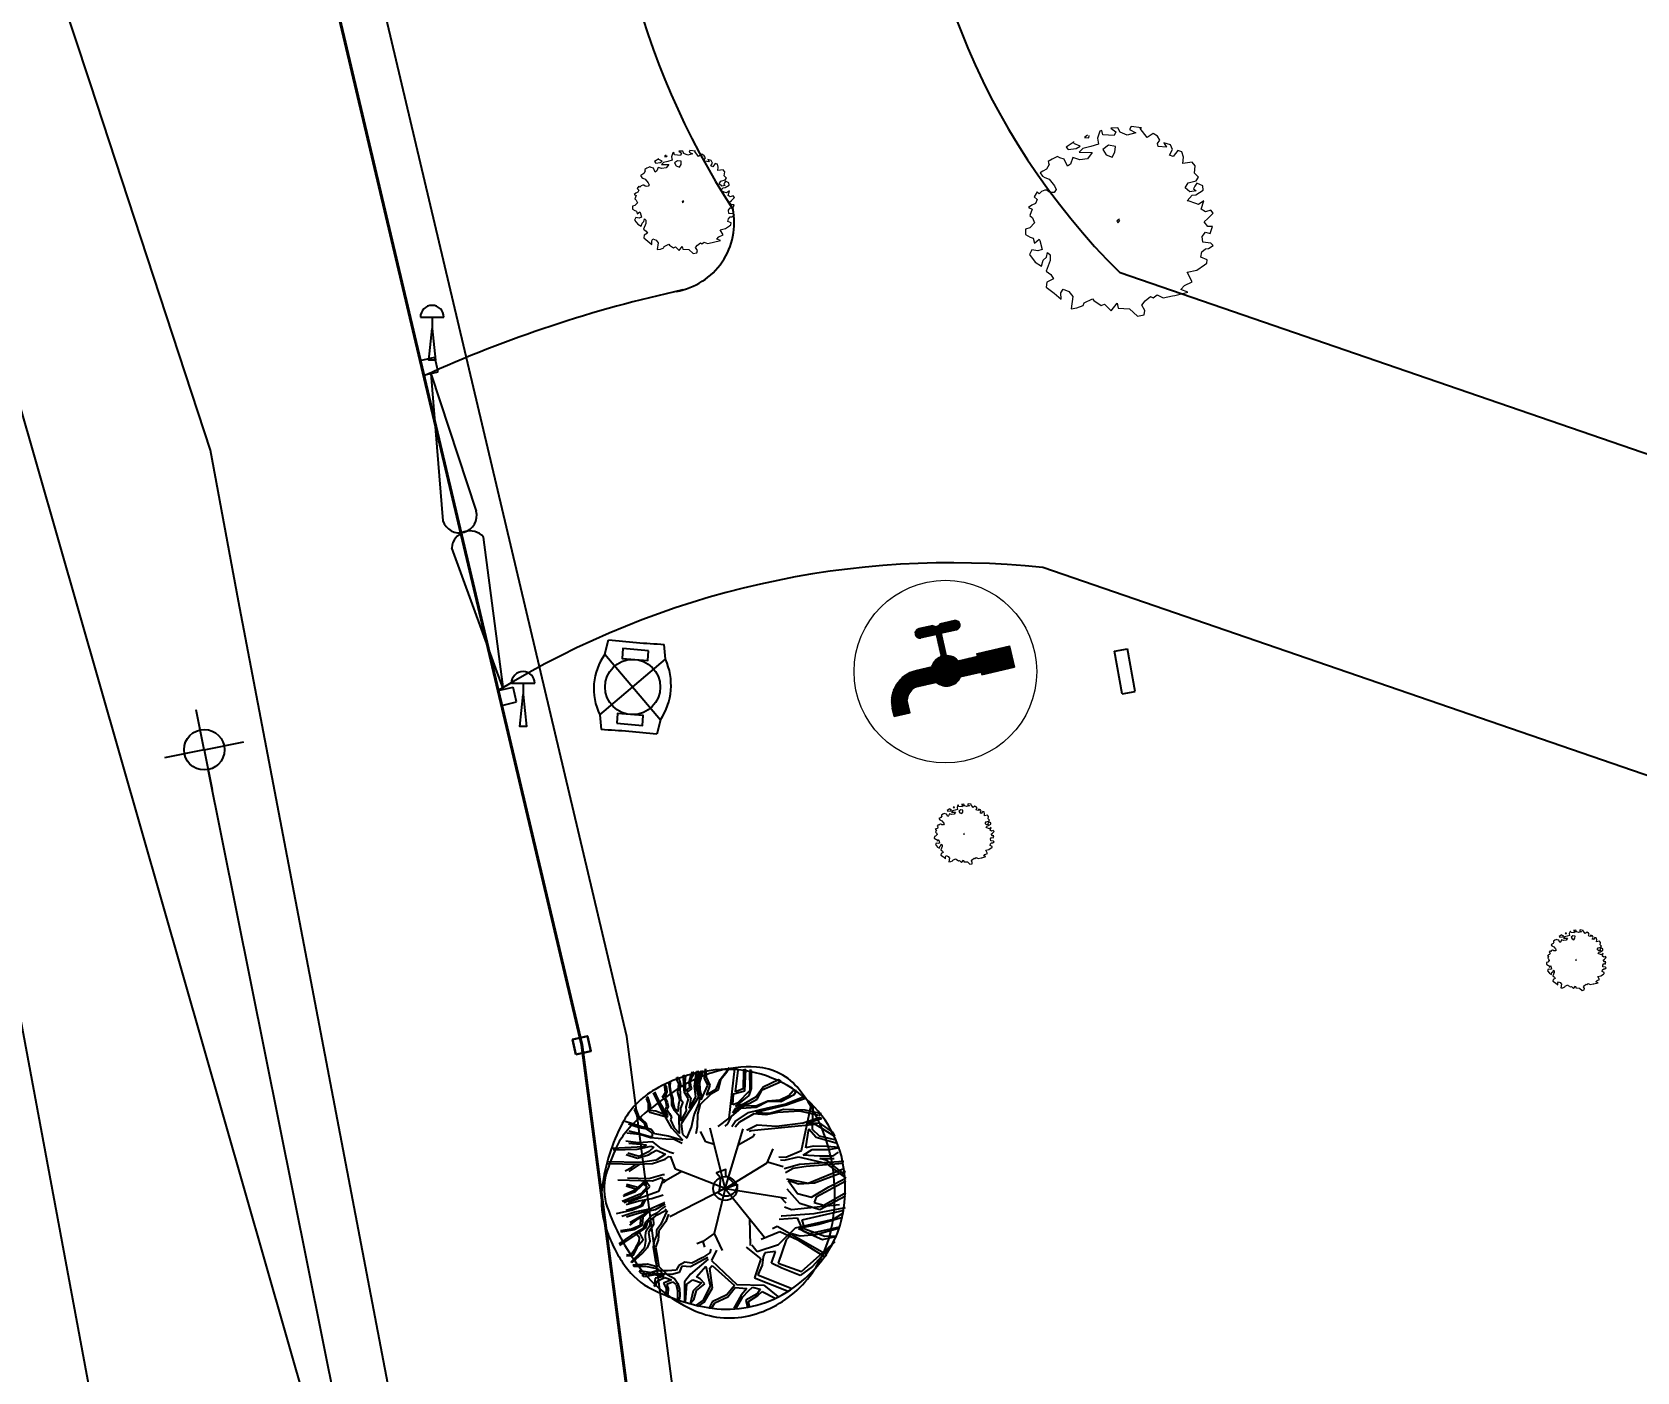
# Model space of a CAD drawing. Extents: x 2080 to 102399, y 2071 to 93424.
# Drawn here: x 75288 to 76239, y 79046 to 79840 of the extents above; entities that cross this region are included whole.
import ezdxf

# ---------------------------------------------------------------- set-up
doc = ezdxf.new("R2010")
doc.units = 0
doc.header["$LTSCALE"] = 20
doc.header["$MEASUREMENT"] = 0
doc.header["$PDMODE"] = 34
doc.header["$PDSIZE"] = 5
doc.linetypes.add('ACAD_ISO07W100', pattern=[3, 0, -3])
doc.layers.add('correct', color=230, linetype='Continuous', plot=False)
for name, color, linetype in [('DIMLINE', 254, 'Continuous'), ('EARTH ROAD', 31, 'Continuous'), ('ELEC', 11, 'Continuous'), ('proposed tree', 3, 'Continuous'), ('road', 2, 'Continuous')]:
    doc.layers.add(name, color=color, linetype=linetype)
for name, color, linetype, lineweight in [('fence', 13, 'FENCELINE2', 40), ('Mango tree', 96, 'Continuous', 5), ('metre box', 252, 'Continuous', 25), ('sappotta', 114, 'Continuous', 5), ('STONE', 2, 'Continuous', 30), ('water tap', 160, 'Continuous', 5)]:
    doc.layers.add(name, color=color, linetype=linetype, lineweight=lineweight)
doc.styles.add('STYLE1', font='romans.shx')
doc.linetypes.add('FENCELINE2', pattern='A,0.25,-0.1,[132,ltypeshp.shx,S=0.1,R=0,X=-0.1,Y=0],-0.1,1', length=1.45)
doc.dimstyles.get("Standard").update_dxf_attribs({"dimtxt": 24, "dimasz": 12, "dimexe": 0.18, "dimexo": 0.0625, "dimgap": 0, "dimtad": 1, "dimzin": 1, "dimdsep": 46, "dimlunit": 4, "dimtxsty": 'STYLE1', "dimblk": 'BLK', "dimcen": 0, "dimse1": 1, "dimse2": 1, "dimclrt": 3, "dimazin": 0, "dimtfac": 1, "dimtix": 1, "dimtmove": 2, "dimatfit": 3, "dimldrblk": 'BLK', "dimfxl": 1, "dimtolj": 1, "dimtzin": 0, "dimarcsym": 0})
pattern_1 = [(90, (-364.8170613, -379.7973528), (-0.0046875, 7e-19), [])]
pattern_2 = [(45, (-364.8170613, -379.7973528), (-0.003314563037, 0.003314563037), [])]

# ---------------------------------------------------------------- blocks, each defined once
blk = doc.blocks.new('water tap')
at = {"layer": 'water tap'}
h = blk.add_hatch(dxfattribs=at)
h.set_pattern_fill('ANSI31', color=256, scale=0.0375, angle=45, style=0)
h.set_pattern_definition(pattern_1)
h.paths.add_polyline_path([(0.162, -0.18, 1), (0.162, -0.112), (0.058, -0.112, -0.451748), (0.007, -0.112), (-0.097, -0.112, 1), (-0.097, -0.18), (0.013, -0.18, -0.306585), (0.052, -0.18)])
h = blk.add_hatch(dxfattribs=at)
h.set_pattern_fill('ANSI31', color=256, scale=0.0375, style=0)
h.set_pattern_definition(pattern_2)
h.paths.add_polyline_path([(0.051, -0.18, 0.299769), (0.014, -0.18), (0.014, -0.341, -0.087123), (0.051, -0.342)])
h = blk.add_hatch(dxfattribs=at)
h.set_pattern_fill('ANSI31', color=256, scale=0.0375, style=0)
h.set_pattern_definition(pattern_2)
h.paths.add_polyline_path([(-0.066, -0.513), (-0.06, -0.513, 0.503792), (0.115, -0.513), (0.266, -0.513), (0.266, -0.397), (0.123, -0.397, 0.598941), (-0.068, -0.397), (-0.182, -0.397, 0.414214), (-0.407, -0.622), (-0.407, -0.68), (-0.291, -0.68), (-0.291, -0.588, -0.245775), (-0.216, -0.513)])
h = blk.add_hatch(dxfattribs=at)
h.set_pattern_fill('ANSI31', color=256, scale=0.0375, angle=45, style=0)
h.set_pattern_definition(pattern_1)
h.paths.add_polyline_path([(0.503, -0.531), (0.503, -0.376), (0.266, -0.376), (0.266, -0.531)])
at = {"layer": 'water tap', "lineweight": 5}
for p, q in [((-0.097, -0.112), (0.007, -0.112)), ((0.007, -0.112), (-0.097, -0.112)), ((0.058, -0.112), (0.162, -0.112)), ((0.162, -0.112), (0.058, -0.112)), ((-0.097, -0.18), (0.014, -0.18)), ((0.014, -0.18), (0.014, -0.341)), ((0.051, -0.18), (0.162, -0.18)), ((0.051, -0.18), (0.051, -0.342)), ((-0.068, -0.397), (-0.182, -0.397)), ((0.123, -0.397), (0.266, -0.397)), ((0.266, -0.376), (0.503, -0.376)), ((0.266, -0.376), (0.266, -0.531)), ((0.503, -0.376), (0.503, -0.531)), ((-0.066, -0.513), (-0.216, -0.513)), ((-0.06, -0.513), (-0.066, -0.513)), ((0.115, -0.513), (0.266, -0.513)), ((0.266, -0.531), (0.503, -0.531)), ((-0.407, -0.68), (-0.407, -0.622)), ((-0.407, -0.68), (-0.291, -0.68)), ((-0.291, -0.68), (-0.291, -0.588))]:
    blk.add_line(p, q, dxfattribs=at)
at = {"layer": 'water tap', "linetype": 'ACAD_ISO07W100', "lineweight": 5, "ltscale": 0.005}
for p, q in [((-0.373, -0.68), (-0.435, -0.797)), ((-0.363, -0.68), (-0.397, -0.797)), ((-0.349, -0.68), (-0.349, -0.793)), ((-0.335, -0.68), (-0.3, -0.797)), ((-0.324, -0.68), (-0.263, -0.797))]:
    blk.add_line(p, q, dxfattribs=at)
at = {"layer": 'water tap', "color": 80, "lineweight": 5}
blk.add_circle((0.019, -0.452), 0.648, dxfattribs=at)
at = {"layer": 'water tap', "lineweight": 5}
for centre, radius, start, end in [((-0.097, -0.146), 0.0341, 90, 270), ((0.032, -0.09), 0.0341, 221.3781, 318.6219), ((0.162, -0.146), 0.0341, 270, 90), ((0.032, -0.208), 0.0341, 55.9105, 124.0895), ((0.028, -0.448), 0.109, 28.1618, 151.8382), ((-0.182, -0.622), 0.225, 90, 180), ((-0.182, -0.622), 0.114, 107.3836, 162.6164), ((0.028, -0.448), 0.109, 216.5228, 323.4772)]:
    blk.add_arc(centre, radius, start, end, dxfattribs=at)
blk = doc.blocks.new('NEEM')
at = {"layer": 'sappotta', "linetype": 'Continuous'}
for p, q in [((-0.517, 0.963), (-0.614, 0.901)), ((-0.359, 1.043), (-0.396, 1.016)), ((-0.396, 1.016), (-0.345, 1.011)), ((-0.345, 1.011), (-0.34, 1.039)), ((-0.213, 1.092), (-0.242, 1.007)), ((-0.242, 1.007), (-0.23, 0.935)), ((-0.191, 1.099), (-0.213, 1.092)), ((-0.177, 1.048), (-0.191, 1.099)), ((-0.043, 1.039), (-0.177, 1.048)), ((0.003, 1.132), (-0.083, 1.127)), ((-0.083, 1.127), (-0.023, 1.083)), ((-0.023, 1.083), (-0.043, 1.039)), ((0.03, 1.077), (0.003, 1.132)), ((0.114, 1.043), (0.03, 1.077)), ((0.216, 1.072), (0.114, 1.043)), ((0.162, 1.144), (0.142, 1.112)), ((0.142, 1.112), (0.216, 1.072)), ((0.283, 1.13), (0.162, 1.144)), ((0.267, 1.123), (0.283, 1.13)), ((0.351, 1.016), (0.267, 1.123)), ((0.421, 1.063), (0.351, 1.016)), ((0.473, 1.03), (0.421, 1.063)), ((0.472, 0.942), (0.501, 0.982)), ((0.501, 0.982), (0.473, 1.03)), ((-0.749, 0.774), (-0.783, 0.757)), ((-0.717, 0.789), (-0.749, 0.774)), ((-0.689, 0.772), (-0.717, 0.789)), ((-0.638, 0.758), (-0.689, 0.772)), ((-0.614, 0.901), (-0.589, 0.87)), ((-0.589, 0.87), (-0.494, 0.884)), ((-0.533, 0.776), (-0.562, 0.699)), ((-0.452, 0.75), (-0.533, 0.776)), ((-0.521, 0.945), (-0.521, 0.945)), ((-0.449, 0.913), (-0.521, 0.945)), ((-0.494, 0.884), (-0.449, 0.913)), ((-0.415, 0.884), (-0.459, 0.839)), ((-0.459, 0.839), (-0.303, 0.837)), ((-0.32, 0.906), (-0.415, 0.884)), ((-0.303, 0.837), (-0.361, 0.762)), ((-0.23, 0.935), (-0.32, 0.906)), ((-0.108, 0.922), (-0.177, 0.872)), ((-0.177, 0.872), (-0.139, 0.809)), ((-0.139, 0.809), (-0.067, 0.78)), ((-0.027, 0.908), (-0.108, 0.922)), ((-0.067, 0.78), (-0.034, 0.839)), ((-0.034, 0.839), (-0.027, 0.908)), ((0.483, 0.908), (0.472, 0.942)), ((0.581, 0.9), (0.483, 0.908)), ((0.551, 0.95), (0.581, 0.9)), ((0.627, 0.928), (0.551, 0.95)), ((0.616, 0.806), (0.654, 0.87)), ((0.66, 0.788), (0.616, 0.806)), ((0.654, 0.87), (0.627, 0.928)), ((0.715, 0.86), (0.66, 0.788)), ((0.762, 0.844), (0.715, 0.86)), ((0.783, 0.779), (0.762, 0.844)), ((0.776, 0.704), (0.783, 0.779)), ((-0.892, 0.613), (-0.923, 0.594)), ((-0.923, 0.594), (-0.895, 0.555)), ((-0.85, 0.638), (-0.892, 0.613)), ((-0.818, 0.692), (-0.85, 0.638)), ((-0.783, 0.757), (-0.83, 0.729)), ((-0.83, 0.729), (-0.826, 0.714)), ((-0.826, 0.714), (-0.818, 0.692)), ((-0.598, 0.672), (-0.638, 0.758)), ((-0.562, 0.699), (-0.598, 0.672)), ((-0.361, 0.762), (-0.452, 0.75)), ((0.888, 0.723), (0.776, 0.704)), ((0.924, 0.679), (0.888, 0.723)), ((0.913, 0.591), (0.924, 0.679)), ((0.964, 0.541), (0.913, 0.591)), ((-0.87, 0.389), (-0.908, 0.372)), ((-0.895, 0.555), (-0.868, 0.54)), ((-0.846, 0.386), (-0.87, 0.389)), ((-0.868, 0.54), (-0.818, 0.517)), ((-0.821, 0.367), (-0.846, 0.386)), ((-0.818, 0.517), (-0.752, 0.44)), ((-0.735, 0.394), (-0.757, 0.361)), ((-0.752, 0.44), (-0.735, 0.394)), ((0.804, 0.415), (0.84, 0.475)), ((0.86, 0.367), (0.804, 0.415)), ((0.84, 0.475), (0.934, 0.5)), ((0.917, 0.437), (0.904, 0.404)), ((0.904, 0.404), (0.933, 0.378)), ((0.942, 0.471), (0.917, 0.437)), ((0.93, 0.332), (1.018, 0.389)), ((0.934, 0.5), (0.964, 0.541)), ((1.014, 0.439), (0.942, 0.471)), ((1.018, 0.389), (1.014, 0.439)), ((-1.023, 0.208), (-1.062, 0.182)), ((-0.978, 0.229), (-1.023, 0.208)), ((-0.96, 0.366), (-0.994, 0.31)), ((-0.994, 0.31), (-0.961, 0.275)), ((-0.961, 0.275), (-0.978, 0.229)), ((-0.935, 0.345), (-0.96, 0.366)), ((-0.908, 0.372), (-0.935, 0.345)), ((-0.788, 0.359), (-0.821, 0.367)), ((-0.757, 0.361), (-0.788, 0.359)), ((0.829, 0.259), (0.888, 0.326)), ((0.838, 0.262), (0.829, 0.259)), ((0.931, 0.228), (0.838, 0.262)), ((0.933, 0.378), (0.86, 0.367)), ((0.888, 0.326), (0.93, 0.332)), ((0.962, 0.217), (0.931, 0.228)), ((1.025, 0.259), (0.962, 0.217)), ((0.996, 0.16), (1.025, 0.259)), ((-1.062, 0.182), (-1.02, 0.162)), ((-1.02, 0.162), (-1.049, 0.084)), ((-1.049, 0.084), (-1.017, 0.059)), ((-1.017, 0.059), (-0.991, -0.002)), ((0.02, 0.041), (-0.009, 0.024)), ((-0.009, 0.024), (0, 0)), ((0, 0), (0.014, 0.011)), ((0.014, 0.011), (0.027, 0.031)), ((1.046, 0.129), (0.996, 0.16)), ((1.029, 0.011), (1.074, 0.049)), ((1.074, -0.047), (1.029, 0.011)), ((1.109, 0.149), (1.046, 0.129)), ((1.074, 0.049), (1.137, 0.114)), ((1.137, 0.114), (1.109, 0.149)), ((-1.097, -0.077), (-1.098, -0.14)), ((-1.098, -0.14), (-1.044, -0.173)), ((-1.048, -0.062), (-1.097, -0.077)), ((-0.991, -0.002), (-1.048, -0.062)), ((-1.044, -0.173), (-1.007, -0.185)), ((-1.007, -0.185), (-0.992, -0.244)), ((1.007, -0.166), (1.046, -0.114)), ((1.016, -0.234), (1.007, -0.166)), ((1.046, -0.114), (1.1, -0.129)), ((1.129, -0.047), (1.074, -0.047)), ((1.1, -0.129), (1.129, -0.047)), ((-1.025, -0.325), (-1.052, -0.378)), ((-1.052, -0.378), (-0.982, -0.471)), ((-0.953, -0.336), (-1.025, -0.325)), ((-0.992, -0.244), (-0.937, -0.198)), ((-0.902, -0.318), (-0.953, -0.336)), ((-0.937, -0.198), (-0.93, -0.213)), ((-0.93, -0.213), (-0.902, -0.318)), ((-0.848, -0.411), (-0.837, -0.355)), ((-0.837, -0.355), (-0.803, -0.383)), ((0.992, -0.411), (1.004, -0.349)), ((1.004, -0.349), (1.045, -0.311)), ((1.11, -0.243), (1.016, -0.234)), ((1.045, -0.311), (1.083, -0.306)), ((1.083, -0.306), (1.137, -0.273)), ((1.137, -0.273), (1.11, -0.243)), ((-0.982, -0.471), (-0.91, -0.516)), ((-0.91, -0.516), (-0.888, -0.446)), ((-0.888, -0.446), (-0.848, -0.411)), ((-0.803, -0.452), (-0.853, -0.576)), ((-0.803, -0.383), (-0.803, -0.452)), ((0.826, -0.591), (0.943, -0.565)), ((0.943, -0.565), (1.032, -0.503)), ((1.066, -0.443), (0.992, -0.411)), ((1.032, -0.503), (1.061, -0.484)), ((1.061, -0.484), (1.066, -0.443)), ((-0.853, -0.576), (-0.797, -0.619)), ((-0.844, -0.71), (-0.852, -0.77)), ((-0.766, -0.668), (-0.844, -0.71)), ((-0.797, -0.619), (-0.766, -0.668)), ((0.751, -0.797), (0.797, -0.747)), ((0.797, -0.747), (0.887, -0.704)), ((0.887, -0.704), (0.826, -0.591)), ((-0.852, -0.77), (-0.758, -0.838)), ((-0.758, -0.838), (-0.675, -0.912)), ((-0.676, -0.836), (-0.649, -0.791)), ((-0.675, -0.912), (-0.676, -0.836)), ((-0.649, -0.791), (-0.582, -0.82)), ((-0.582, -0.82), (-0.534, -0.881)), ((-0.534, -0.881), (-0.554, -1.025)), ((-0.413, -0.988), (-0.401, -0.955)), ((-0.401, -0.955), (-0.302, -0.907)), ((-0.302, -0.907), (-0.286, -0.926)), ((-0.286, -0.926), (-0.197, -0.986)), ((0.287, -0.982), (0.327, -0.932)), ((0.327, -0.932), (0.391, -0.879)), ((0.391, -0.879), (0.423, -0.897)), ((0.423, -0.897), (0.47, -0.86)), ((0.47, -0.86), (0.543, -0.896)), ((0.543, -0.896), (0.652, -0.871)), ((0.652, -0.871), (0.68, -0.867)), ((0.68, -0.867), (0.834, -0.828)), ((0.834, -0.828), (0.751, -0.797)), ((-0.554, -1.025), (-0.486, -1.015)), ((-0.486, -1.015), (-0.413, -0.988)), ((-0.197, -0.986), (-0.157, -0.969)), ((-0.157, -0.969), (-0.078, -1.049)), ((-0.078, -1.049), (-0.006, -0.96)), ((-0.006, -0.96), (0.006, -1.017)), ((0.006, -1.017), (0.139, -1.026)), ((0.139, -1.026), (0.236, -1.115)), ((0.236, -1.115), (0.314, -1.096)), ((0.324, -1.046), (0.287, -0.982)), ((0.314, -1.096), (0.324, -1.046))]:
    blk.add_line(p, q, dxfattribs=at)
blk = doc.blocks.new('T3')
at = {"color": 3, "linetype": 'Continuous'}
blk.add_circle((0.0075, -0.0006), 0.0467, dxfattribs=at)
for centre, radius, start, end in [((0.0278, -0.1235), 0.5914, 95.77431, 119.94779), ((0.1287, -0.0904), 0.5712, 106.36887, 124.44775), ((0.1024, -0.0008), 0.4778, 86.58911, 106.36827), ((0.0157, -0.0047), 0.472, 51.53933, 95.77344), ((0.1171, 0.2465), 0.2301, 38.20985, 86.58549), ((-0.1006, 0.0992), 0.3344, 119.94747, 152.28451), ((0.7005, -0.9241), 1.5821, 124.44579, 130.30315), ((-0.2125, -0.013), 0.6496, 9.98315, 38.20995), ((0.0312, 0.0148), 0.4471, 6.02226, 51.53932), ((0.263, -0.0918), 0.745, 152.28514, 172.40039), ((-0.029, -0.0639), 0.4542, 130.30051, 141.24542), ((-0.1535, 0.036), 0.2946, 141.24437, 154.99062), ((0.2312, -0.1435), 0.7191, 154.99236, 163.77852), ((-0.2858, -0.0259), 0.724, 358.88831, 9.98335), ((-0.1071, -0.0424), 0.3717, 172.39963, 201.02847), ((-0.2526, -0.0027), 0.2152, 163.77968, 199.38278), ((-0.0951, 0.0014), 0.5742, 350.23007, 6.02322), ((-0.198, -0.0276), 0.6362, 347.04926, 358.8877), ((0.3677, 0.2155), 0.8728, 199.38194, 216.84656), ((0.0738, -0.0277), 0.4027, 331.34738, 350.23032), ((0.1608, 0.0605), 0.6586, 201.02354, 207.82164), ((-0.0191, -0.0688), 0.4527, 316.76218, 347.04987), ((0.0248, -0.0113), 0.5049, 207.82036, 215.5805), ((-0.0112, 0.0188), 0.4996, 296.88013, 331.34799), ((-0.1491, -0.1357), 0.2911, 215.58514, 243.38008), ((0.1028, 0.0169), 0.5417, 216.84672, 247.04623), ((0.0747, 0.311), 0.7907, 243.38438, 260.14679), ((0.015, -0.0329), 0.4417, 260.14572, 296.88071), ((0.0032, -0.0897), 0.4221, 285.36856, 316.76312), ((0.0246, -0.1677), 0.3412, 247.04717, 285.3699)]:
    blk.add_arc(centre, radius, start, end, dxfattribs=at)
blk = doc.blocks.new('A$C7C302BA0')
at = {"color": 102}
for p, q in [((-41.5, 112.7), (-39.6, 112.3)), ((-41.1, 101.6), (-41.5, 112.7)), ((-39.6, 112.3), (-40.2, 105.5)), ((-34.9, 110.2), (-32.4, 116)), ((-30.8, 114.7), (-33.8, 110)), ((-32.4, 116), (-30.8, 114.7)), ((-30.6, 102), (-28.5, 116.6)), ((-28.5, 116.6), (-26.2, 116.8)), ((-26.2, 116.8), (-28.3, 109.4)), ((-27.5, 103.4), (-23.8, 117.2)), ((-22.3, 116.8), (-25.6, 105.5)), ((-23.8, 117.2), (-22.3, 116.8)), ((-20.7, 109.8), (-19.6, 119.1)), ((-19.6, 119.1), (-18.8, 110.8)), ((-5, 108.6), (4.2, 120.5)), ((-3.9, 109.2), (1.5, 116.2)), ((1.5, 116.2), (4.2, 120.5)), ((3.9, 70), (9.7, 119.6)), ((13.1, 117.8), (9.6, 120.2)), ((10.2, 96.3), (13.1, 117.8)), ((18.1, 117.8), (17.9, 99.3)), ((20.5, 118.4), (18.1, 117.8)), ((19.6, 97.2), (20.5, 118.4)), ((24.3, 117.5), (24.6, 97.5)), ((26.1, 117.5), (24.3, 117.5)), ((26.1, 99.6), (26.1, 117.5)), ((-70.3, 96.2), (-67.6, 90.4)), ((-60.4, 103.6), (-58.8, 102)), ((-59.4, 95.6), (-60.4, 103.6)), ((-58, 96.4), (-59.2, 93.5)), ((-58.8, 102), (-58, 96.4)), ((-56.1, 106.1), (-54.9, 105.5)), ((-55.1, 99.3), (-56.1, 106.1)), ((-54.9, 105.5), (-55.1, 101.6)), ((-55.1, 101.6), (-54.2, 95.6)), ((-53, 88.6), (-55.1, 99.3)), ((-48.1, 110.4), (-46.6, 110.4)), ((-47.7, 107.5), (-48.1, 110.4)), ((-46, 104.2), (-47.7, 107.5)), ((-47.2, 95.6), (-46, 104.2)), ((-46.6, 110.4), (-44.4, 104)), ((-44.4, 104), (-45, 99.7)), ((-45, 99.7), (-44.4, 89.2)), ((-40.4, 95.6), (-41.1, 101.6)), ((-40.2, 105.5), (-39.8, 100.5)), ((-39.8, 100.5), (-39.6, 97)), ((-39.6, 97), (-35.3, 100.7)), ((-33.6, 99.1), (-38.2, 95.8)), ((-35.9, 105.3), (-34.9, 110.2)), ((-35.3, 100.7), (-35.9, 105.3)), ((-33.8, 110), (-34.7, 105.3)), ((-34.7, 105.3), (-34.3, 101.2)), ((-34.3, 101.2), (-33.6, 99.1)), ((-29.1, 91.1), (-30.6, 102)), ((-28.3, 109.4), (-29.3, 101.8)), ((-29.3, 101.8), (-26.6, 90.9)), ((-24.6, 91.9), (-27.5, 103.4)), ((-25.6, 105.5), (-25.2, 98.5)), ((-25.2, 98.5), (-23.8, 93.3)), ((-23.8, 88.4), (-17.2, 102.8)), ((-17.2, 102.8), (-20.7, 109.8)), ((-18.8, 110.8), (-15.1, 103)), ((-15.1, 103), (-18.6, 93.1)), ((-18.6, 93.1), (-9.1, 98.9)), ((-13.6, 94.6), (-6.6, 98.4)), ((-9.1, 98.9), (-5, 108.6)), ((-6.6, 98.4), (-3.9, 109.2)), ((8.4, 94.2), (19.6, 97.2)), ((17.9, 99.3), (10.2, 96.3)), ((24.6, 97.5), (12.2, 85.1)), ((23.8, 92.5), (26.1, 99.6)), ((37.9, 101), (30.8, 91.3)), ((32, 88.9), (37, 98.1)), ((37, 98.1), (55.9, 106.6)), ((53, 108.1), (37.9, 101)), ((55.9, 106.6), (53, 108.1)), ((67.7, 97.2), (63.3, 92.2)), ((71, 97.2), (67.7, 97.2)), ((68.6, 93.7), (71, 97.2)), ((-88.9, 80), (-90.7, 78.8)), ((-85.8, 71.5), (-88.9, 80)), ((-77, 91.3), (-78.8, 89.7)), ((-78.8, 89.7), (-76.6, 85)), ((-74.5, 83), (-77, 91.3)), ((-76.6, 85), (-76.8, 78.4)), ((-74.7, 77.6), (-74.5, 83)), ((-61.7, 75.2), (-71.5, 95.2)), ((-67.6, 90.4), (-65.4, 86.1)), ((-65.4, 86.1), (-62.5, 81)), ((-62.5, 81), (-60.6, 76.4)), ((-62.3, 90.9), (-59.4, 95.6)), ((-59.2, 86.9), (-62.3, 90.9)), ((-59.2, 93.5), (-60.2, 90.9)), ((-60.2, 90.9), (-57.7, 85.9)), ((-59.8, 78.3), (-58.2, 81.6)), ((-58.2, 81.6), (-59.2, 86.9)), ((-56.9, 81.8), (-58.2, 78.5)), ((-57.7, 85.9), (-56.9, 81.8)), ((-54.2, 95.6), (-52.2, 89.6)), ((-53.2, 83), (-53, 88.6)), ((-50.3, 77.5), (-53.2, 83)), ((-52.2, 89.6), (-52.2, 85.9)), ((-52.2, 85.9), (-50.3, 79.5)), ((-45, 88.2), (-47.2, 95.6)), ((-46.8, 76.6), (-46.2, 83.9)), ((-46.2, 83.9), (-45, 88.2)), ((-44.4, 89.2), (-42.3, 85.9)), ((-42.3, 85.9), (-44.4, 79.9)), ((-44.4, 79.9), (-44.4, 76)), ((-26.6, 90.9), (-43.7, 64.3)), ((-36.5, 89.4), (-40.4, 95.6)), ((-38.8, 81.4), (-36.5, 89.4)), ((-38.4, 77.3), (-38.8, 81.4)), ((-38.2, 95.8), (-34.1, 89.8)), ((-35.9, 80.1), (-29.1, 91.1)), ((-34.1, 89.8), (-35.9, 80.1)), ((-30.8, 73.4), (-26.2, 84.3)), ((-27.1, 74.1), (-24.4, 83.8)), ((-26.2, 84.3), (-24.6, 91.9)), ((-24.4, 83.8), (-13.6, 94.6)), ((-23.8, 93.3), (-23.8, 88.4)), ((6.3, 71.8), (16.1, 80.1)), ((18.7, 81.9), (7.5, 75.4)), ((7.5, 75.4), (10.5, 80.1)), ((7.8, 83.3), (8.4, 94.2)), ((12.2, 85.1), (7.8, 83.3)), ((10.2, 81.6), (23.8, 92.5)), ((18.4, 83.9), (10.2, 81.6)), ((10.5, 80.1), (24, 84.5)), ((16.1, 80.1), (30.8, 81)), ((30.8, 91.3), (18.4, 83.9)), ((31.7, 82.4), (18.7, 81.9)), ((23.2, 75.7), (42.6, 80.4)), ((24, 84.5), (32, 88.9)), ((61.2, 83), (30.5, 75.7)), ((30.8, 81), (42.6, 86.9)), ((42.6, 86.9), (31.7, 82.4)), ((54.4, 88.1), (42.6, 86.9)), ((42.6, 86.9), (55.3, 86.6)), ((42.6, 80.4), (59.5, 83.9)), ((63.3, 92.2), (54.4, 88.1)), ((55.3, 86.6), (68.6, 93.7)), ((59.5, 83.9), (77.8, 91.3)), ((80.1, 89.5), (61.2, 83)), ((75.9, 37.9), (85.6, 83.1)), ((77.8, 91.3), (80.1, 89.5)), ((87.6, 81.2), (85.6, 82.2)), ((87.1, 58.8), (87.6, 81.2)), ((-99.6, 67.1), (-83.9, 62.2)), ((-90.7, 62.2), (-96.3, 64.1)), ((-90.7, 78.8), (-87, 70.3)), ((-87, 70.3), (-80.6, 64.9)), ((-78.8, 65.1), (-85.8, 71.5)), ((-80.6, 64.9), (-79.2, 60.6)), ((-77.4, 60.4), (-78.8, 65.1)), ((-76.8, 78.4), (-75.1, 76)), ((-75.1, 76), (-60.6, 72.1)), ((-68.9, 77), (-74.7, 77.6)), ((-60.8, 73.7), (-68.9, 77)), ((-53.1, 60), (-61.7, 75.2)), ((-60.6, 76.4), (-57.7, 70.7)), ((-57.1, 72.7), (-59.8, 78.3)), ((-58.2, 78.5), (-55.3, 74.6)), ((-57.7, 70.7), (-57.1, 72.7)), ((-55.3, 74.6), (-53.4, 71.3)), ((-53.4, 71.3), (-54.5, 68.2)), ((-54.5, 68.2), (-50.9, 60.4)), ((-50.3, 79.5), (-46.8, 76.6)), ((-45.8, 72.1), (-50.3, 77.5)), ((-45.6, 54.8), (-45.8, 72.1)), ((-44.4, 76), (-44.1, 67)), ((-44.1, 67), (-38.4, 77.3)), ((-43.7, 64.3), (-42.5, 54)), ((-33.6, 61), (-30.8, 73.4)), ((-27.7, 61.7), (-27.1, 74.1)), ((-6.9, 61.6), (3.9, 70)), ((0.1, 62), (2.5, 64.5)), ((2.5, 64.5), (6.3, 71.8)), ((6.6, 61.6), (9.9, 66.8)), ((9.9, 66.8), (23.2, 75.7)), ((14.3, 66.2), (10.1, 61.1)), ((28.5, 74.2), (14.3, 66.2)), ((25.8, 57.9), (89.5, 64.2)), ((40.6, 73.3), (28.5, 74.2)), ((30.5, 75.7), (44.1, 75.1)), ((52.1, 75.7), (40.6, 73.3)), ((44.1, 75.1), (58, 78.9)), ((51.2, 62.1), (77.8, 65.3)), ((74.5, 77.1), (52.1, 75.7)), ((58, 78.9), (79.2, 78.3)), ((93.4, 72.7), (74.5, 77.1)), ((77.8, 65.3), (94.6, 70.9)), ((79.2, 78.3), (95.5, 74.8)), ((95.8, 69.5), (82.2, 65)), ((82.2, 65), (93.7, 65.3)), ((89.5, 64.2), (109, 52)), ((95.5, 74.8), (93.4, 72.7)), ((93.7, 65.3), (107.3, 55.9)), ((94.6, 70.9), (95.8, 69.5)), ((-85, 53.6), (-97.9, 55.2)), ((-95.9, 57.3), (-86.2, 55)), ((-85.2, 60.4), (-90.7, 62.2)), ((-86.2, 55), (-74.6, 51.9)), ((-77.9, 58.9), (-85.2, 60.4)), ((-74.2, 50.3), (-85, 53.6)), ((-83.9, 62.2), (-73.6, 59)), ((-74.6, 56.7), (-77.9, 58.9)), ((-72.4, 54.4), (-74.6, 56.7)), ((-74.6, 51.9), (-72.2, 51.9)), ((-59, 49.2), (-74.2, 50.3)), ((-73.6, 59), (-70.4, 54.6)), ((-72.2, 51.9), (-72.4, 54.4)), ((-70.4, 54.6), (-56.9, 52.5)), ((-50.9, 48.7), (-59, 49.2)), ((-56.9, 52.5), (-42.3, 48.2)), ((-42.3, 48.2), (-53.1, 60)), ((-50.9, 60.4), (-45.6, 54.8)), ((-42.8, 44.9), (-50.9, 48.7)), ((-42.5, 54), (-38.2, 50.1)), ((-38.2, 50.1), (-33.6, 61)), ((-29, 54.8), (-27.7, 61.7)), ((-19.2, 46.4), (-24.4, 56.9)), ((0, 0), (-14.8, 60.2)), ((0, 0), (17.8, 59.3)), ((13, 43.3), (28.3, 52.2)), ((21.5, 58.1), (22, 58.3)), ((22, 58.3), (32, 63.3)), ((23.9, 57.2), (25.8, 57.9)), ((28.3, 52.2), (29.5, 54.5)), ((32, 63.3), (51.2, 62.1)), ((80.3, 40.4), (83.2, 59.3)), ((83.2, 59.3), (90.5, 51.1)), ((93.9, 52), (87.1, 58.8)), ((90.5, 51.1), (111.4, 45.2)), ((110.4, 48.1), (93.9, 52)), ((107.3, 55.9), (108.9, 52.1)), ((-81.3, 41.5), (-112.3, 39.9)), ((-111.7, 38.6), (-87.6, 39.3)), ((-86.8, 45.4), (-98.8, 47)), ((-98.6, 33.7), (-87.4, 30.3)), ((-85.6, 31.7), (-97, 35.2)), ((-96, 45), (-84.6, 44.1)), ((-87.6, 39.3), (-74, 42.1)), ((-87.4, 30.3), (-76.4, 33.5)), ((-71.9, 46.6), (-86.8, 45.4)), ((-75.8, 36.8), (-85.6, 31.7)), ((-84.6, 44.1), (-78.5, 43.3)), ((-78.5, 43.3), (-81.3, 41.5)), ((-76.4, 33.5), (-72.8, 35.8)), ((-70.9, 41.1), (-75.8, 36.8)), ((-74, 42.1), (-70.9, 41.1)), ((-72.8, 35.8), (-68.5, 38)), ((-63.6, 39.9), (-71.9, 46.6)), ((-59.5, 34.2), (-68.7, 28.2)), ((-68.5, 38), (-59.5, 34.2)), ((-54.8, 35.8), (-63.6, 39.9)), ((-51.1, 35), (-54.8, 35.8)), ((-42.8, 44.8), (-42.8, 44.9)), ((-10.8, 43.8), (-19.2, 46.4)), ((41.7, 25.5), (47.8, 39.4)), ((60.3, 31.1), (75.9, 37.9)), ((77.8, 33.1), (86.6, 38.9)), ((93.9, 32.1), (77.8, 33.1)), ((87.6, 42.3), (80.3, 40.4)), ((86.6, 38.9), (103.1, 38.9)), ((101.2, 41.8), (87.6, 42.3)), ((107, 32.1), (93.9, 32.1)), ((113.6, 40.7), (101.2, 41.8)), ((103.1, 38.9), (114.3, 40.8)), ((112.4, 36), (107, 32.1)), ((-84.4, 25.8), (-117.2, 26.4)), ((-116.8, 25), (-87.6, 24.2)), ((-99.6, 17.7), (-93.4, 20.8)), ((-85.6, 24), (-96, 17)), ((-93.4, 20.8), (-88.7, 24.2)), ((-87.6, 24.2), (-72.3, 25)), ((-68.7, 28.2), (-84.4, 25.8)), ((-72.3, 25), (-59.9, 29.1)), ((-59.9, 29.1), (-56.2, 31.7)), ((-43.3, 16.8), (-58.6, 8.1)), ((-56.2, 31.7), (-53.4, 31.4)), ((-49.3, 19.1), (-53.8, 30.7)), ((0, 0), (-49.3, 19.1)), ((0, 0), (41.7, 25.5)), ((42.2, 26.6), (57.9, 22)), ((53.3, 31.6), (60.3, 31.1)), ((55.1, 28.4), (58.9, 28.2)), ((57.9, 22), (57.9, 22)), ((58.6, 20), (73.9, 24.3)), ((58.9, 28.2), (73, 31.6)), ((67.6, 19.9), (60, 15.5)), ((80.8, 21.9), (67.6, 19.9)), ((73, 31.6), (100.2, 25.3)), ((73.9, 24.3), (118.2, 27.2)), ((117.2, 24.8), (80.8, 21.9)), ((82.7, 5.3), (118.2, 19.9)), ((119.7, 17), (89, 5.3)), ((94.4, 29.7), (108.5, 29.7)), ((101.7, 27.7), (94.4, 29.7)), ((100.2, 25.3), (120.2, 10.2)), ((119.2, 13.6), (101.7, 27.7)), ((-107, 8.5), (-72.2, 7.7)), ((-98.5, 2.6), (-88.3, -0.8)), ((-87, 1.1), (-98.1, 3.9)), ((-76, 9.6), (-97.2, 10.2)), ((-79.6, 7.9), (-89.6, -1.8)), ((-89.4, -2.9), (-78.1, 7.7)), ((-84.5, -7.8), (-75, 1.8)), ((-77.7, 1.8), (-84.1, -5.4)), ((-81.5, 4.3), (-77.7, 1.8)), ((-75, 1.8), (-78.8, 6.8)), ((-62, 13.6), (-76, 9.6)), ((-72.2, 7.7), (-63.5, 11.1)), ((-62.1, 8.3), (-66.5, -2.9)), ((-63.5, 11.1), (-62.1, 8.3)), ((-60.4, 13.7), (-62, 13.6)), ((-58.4, 8.2), (-61.7, 5.4)), ((-58.6, 8.1), (-61.3, 8.7)), ((0, 0), (-55.2, -28.1)), ((0, 0), (-11.1, -44.7)), ((0, 0), (61.2, -9.6)), ((0, 0), (38.9, -48.2)), ((61.2, 9.5), (82.7, 5.3)), ((62.8, 7.8), (72, -4.9)), ((73, 4.4), (62.8, 7.8)), ((89, 5.3), (73, 4.4)), ((86.1, -8.8), (103.1, 1.5)), ((120.2, 7.3), (90.5, -8.8)), ((103.1, 1.5), (120.2, 10.2)), ((-84.1, -5.4), (-102.5, -12.9)), ((-101.7, -7.6), (-89.4, -2.9)), ((-101, -14.1), (-84.5, -7.8)), ((-89.6, -1.8), (-100.8, -6.5)), ((-98.7, -16), (-86, -12.2)), ((-66.5, -2.9), (-96.6, -14.1)), ((-86.6, -18), (-83.1, -16)), ((-86, -12.2), (-73.1, -9.9)), ((-83.1, -16), (-81.3, -11.4)), ((-79.8, -11.7), (-82.8, -17.5)), ((-62, -14.9), (-73.9, -20.2)), ((-73.1, -9.9), (-61.6, -6.3)), ((-60, -15.5), (-69.6, -21.1)), ((-60.4, -13.6), (-62, -14.9)), ((55.2, -8.6), (60.3, -14.2)), ((74.4, -15.1), (61.9, -0.6)), ((72, -4.9), (86.1, -8.8)), ((94.4, -21.4), (74.4, -15.1)), ((90.5, -8.8), (88.5, -14.1)), ((88.5, -14.1), (98.3, -16.5)), ((119.7, -7.8), (94.4, -21.4)), ((98.3, -16.5), (120.2, -3.9)), ((-92.2, -21.5), (-108.4, -25.3)), ((-89.8, -23.5), (-103, -27.9)), ((-98.7, -21.5), (-86.6, -18)), ((-89.8, -25.9), (-98.2, -28.7)), ((-88.3, -31.2), (-95.4, -36.5)), ((-82.5, -26.9), (-95.1, -34.2)), ((-82.8, -17.5), (-92.2, -21.5)), ((-73.9, -20.2), (-89.8, -23.5)), ((-81.2, -23.6), (-89.8, -25.9)), ((-80.5, -27.6), (-88.3, -31.2)), ((-84.3, -29.9), (-84.8, -37)), ((-78.4, -23.1), (-82.5, -26.9)), ((-82, -28.4), (-82.5, -36.7)), ((-69.6, -21.1), (-81.2, -23.6)), ((-75.2, -22.3), (-80.5, -27.6)), ((-73.4, -27.4), (-79.5, -33.5)), ((-77.4, -34), (-67.6, -26.4)), ((-74.9, -36.7), (-74.1, -30.9)), ((-68.1, -24.6), (-73.4, -27.4)), ((-71.6, -29.9), (-71.4, -35.7)), ((-62.5, -19.5), (-68.1, -24.6)), ((-67.6, -26.4), (-60.2, -22.1)), ((-60.2, -26.9), (-64.3, -36.2)), ((-59.4, -17.6), (-62.5, -19.5)), ((-60.2, -22.1), (-58.6, -20.1)), ((-57.9, -22), (-60.2, -26.9)), ((-56.4, -25.5), (-59, -32.9)), ((24.2, -29.9), (24.8, -56.8)), ((53.9, -30.6), (71.8, -29.2)), ((55.7, -27.2), (56.4, -27.2)), ((56.4, -27.2), (88.5, -24.8)), ((59.2, -18.3), (66.2, -20.9)), ((66.2, -20.9), (113.8, -16)), ((69.9, -39.1), (107.8, -30.4)), ((71.8, -29.2), (77.5, -42.1)), ((76.7, -31.1), (118.4, -21.6)), ((79.4, -40.6), (76.7, -31.1)), ((88.5, -24.8), (119.7, -19)), ((116.9, -28.8), (93.4, -35.7)), ((107.8, -30.4), (117.3, -24.7)), ((-93.4, -46.4), (-105.8, -55)), ((-105, -56.7), (-89.1, -46.1)), ((-93.4, -40.5), (-104.3, -42.1)), ((-90.6, -41.3), (-104.3, -43.6)), ((-84.8, -37), (-93.4, -40.5)), ((-81.5, -39.8), (-93.4, -46.4)), ((-82.5, -36.7), (-90.6, -41.3)), ((-89.1, -46.1), (-78.7, -39)), ((-85.3, -49.1), (-87.8, -45.8)), ((-85.3, -44.3), (-81.5, -51.4)), ((-79.5, -33.5), (-81.5, -39.8)), ((-79.2, -46.9), (-78.7, -42.1)), ((-79, -52.4), (-79.2, -46.9)), ((-78.7, -39), (-77.4, -34)), ((-78.7, -42.1), (-74.9, -36.7)), ((-71.4, -35.7), (-76.4, -43.8)), ((-76.4, -43.8), (-74.9, -52.4)), ((-68.3, -46.9), (-70.6, -52.2)), ((-64.3, -36.2), (-68.3, -41.6)), ((-68.3, -41.6), (-68.3, -46.9)), ((-66, -42.6), (-66.6, -51.3)), ((-59, -32.9), (-66, -42.6)), ((-11.1, -44.7), (-22.1, -52.8)), ((-11.1, -44.7), (-3.1, -61.9)), ((35.7, -50.6), (54.3, -42.9)), ((51.7, -37.9), (47.2, -40.1)), ((101.3, -66), (51.7, -37.9)), ((53.2, -55.7), (69.9, -39.1)), ((54.3, -42.9), (72.5, -51.2)), ((66.5, -45.1), (60.8, -51.2)), ((74.8, -47.4), (66.5, -45.1)), ((93.4, -35.7), (72.9, -39.8)), ((72.9, -39.8), (83.9, -44.8)), ((90.4, -46.3), (74.8, -47.4)), ((77.5, -42.1), (96.8, -50.8)), ((99.1, -47.8), (79.4, -40.6)), ((83.9, -44.8), (113.9, -38.3)), ((112, -40.2), (90.4, -46.3)), ((96.8, -50.8), (111.2, -47.4)), ((111.2, -47.4), (99.1, -47.8)), ((-94.4, -66.3), (-89.3, -59.3)), ((-88.1, -58.7), (-92.1, -67.1)), ((-89.3, -59.3), (-85.5, -52.7)), ((-81.5, -51.4), (-88.1, -58.7)), ((-86.3, -65.6), (-80, -58.5)), ((-85.5, -52.7), (-85.3, -49.1)), ((-77.7, -59), (-82.7, -64.6)), ((-80, -58.5), (-79, -52.4)), ((-74.9, -52.4), (-77.7, -59)), ((-70.6, -52.2), (-71.6, -58.5)), ((-71.6, -58.5), (-69.6, -70.6)), ((-66.6, -51.3), (-69.3, -58.3)), ((-69.3, -58.3), (-68.2, -65.3)), ((-22.1, -52.8), (-28.3, -55.1)), ((-22.1, -52.8), (-20.7, -58.4)), ((-14.3, -60.3), (-15.2, -64.2)), ((-8.5, -61.4), (-13.7, -71.8)), ((21, -58.3), (35.5, -70)), ((26.5, -56), (32, -62.9)), ((32, -62.9), (53.2, -55.7)), ((50.2, -62.6), (39.6, -64.1)), ((46, -74.3), (50.2, -62.6)), ((60.8, -51.2), (52.8, -74.3)), ((72.5, -51.2), (99.1, -67.9)), ((75.9, -82.6), (109.3, -53.1)), ((107.1, -55), (86.9, -77.7)), ((109.3, -53.1), (107.1, -55)), ((-98.4, -65.6), (-94.4, -66.3)), ((-92.1, -67.1), (-98.4, -67.3)), ((-93.6, -73.2), (-86.3, -65.6)), ((-93.1, -74.2), (-93.6, -73.2)), ((-82.7, -64.6), (-93.1, -74.2)), ((-77.2, -75.4), (-92.1, -76.5)), ((-92.1, -76.5), (-91.1, -77.5)), ((-91.1, -77.5), (-79.5, -77.5)), ((-79.5, -77.5), (-69.8, -79.5)), ((-68.1, -78), (-77.2, -75.4)), ((-69.8, -79.5), (-67.1, -80)), ((-69.6, -70.6), (-68.1, -78)), ((-68.2, -65.3), (-66.6, -74)), ((-66.6, -74), (-66, -77.7)), ((-66, -77.7), (-57.9, -85.8)), ((-46, -76.7), (-48.7, -81.5)), ((-40.1, -73.4), (-46, -76.7)), ((-43.3, -77.4), (-45.8, -83.8)), ((-34.5, -78), (-43.3, -77.4)), ((-33.1, -74.5), (-40.1, -73.4)), ((-17.3, -68.6), (-34.5, -78)), ((-17, -70.5), (-34.5, -85.2)), ((-22.3, -68.6), (-33.1, -74.5)), ((-28.4, -88), (-19.2, -77.2)), ((-15.2, -64.2), (-22.3, -68.6)), ((-19.2, -77.2), (-14.8, -97.1)), ((-15.3, -79.4), (-13.1, -76.6)), ((-12.6, -98.8), (-15.3, -79.4)), ((-13.7, -71.8), (11.5, -95.7)), ((-13.1, -76.6), (9.3, -96.6)), ((35.5, -70), (29.2, -89)), ((36.9, -76.2), (32.4, -86.1)), ((38, -67.9), (36.9, -76.2)), ((39.6, -64.1), (38, -67.9)), ((56.6, -79.2), (46, -74.3)), ((52.8, -74.3), (75.9, -82.6)), ((74.8, -86.8), (56.6, -79.2)), ((86.9, -77.7), (74.8, -86.8)), ((99.1, -67.9), (101.3, -66)), ((-70.9, -84.3), (-85.5, -82)), ((-85.5, -82), (-83.8, -84.3)), ((-83.8, -84.3), (-70.6, -85.8)), ((-76.9, -84.8), (-82.8, -86.4)), ((-80.2, -88), (-82.8, -86.4)), ((-64.9, -84.9), (-80.2, -88)), ((-68.2, -82.1), (-76.9, -84.8)), ((-60.7, -86.3), (-70.9, -84.3)), ((-70.6, -85.8), (-61, -87.8)), ((-69.8, -89.4), (-70.6, -97.4)), ((-61, -87.8), (-69.8, -89.4)), ((-69.1, -96.7), (-67.3, -92.1)), ((-57.4, -82.1), (-68.2, -82.1)), ((-67.3, -92.1), (-60, -88.6)), ((-67.1, -80), (-60.7, -86.3)), ((-53, -85.5), (-64.9, -84.9)), ((-53.4, -90.9), (-61.5, -94.2)), ((-61.5, -94.2), (-58.7, -99.7)), ((-60, -88.6), (-53.4, -90.9)), ((-58.2, -95.4), (-52.4, -92.9)), ((-56.4, -99.7), (-58.2, -95.4)), ((-57.9, -85.8), (-50.4, -89.6)), ((-48.7, -81.5), (-57.4, -82.1)), ((-45.8, -83.8), (-53, -85.5)), ((-52.4, -92.9), (-48.8, -95.7)), ((-50.4, -89.6), (-47.1, -94.5)), ((-48.8, -95.7), (-47.6, -102)), ((-47.1, -94.5), (-45.5, -100.4)), ((-34.5, -85.2), (-40.6, -93)), ((-40.6, -93), (-40.6, -112.9)), ((-39.5, -112.9), (-38.1, -95.4)), ((-38.1, -95.4), (-32.3, -91)), ((-32.3, -91), (-23.4, -94.1)), ((-23.4, -94.1), (-31.7, -101.8)), ((-25, -89.9), (-28.4, -88)), ((-28.4, -101.5), (-20.1, -94.9)), ((-20.1, -94.9), (-25, -89.9)), ((11.5, -95.7), (38.6, -96.4)), ((29.2, -89), (62.8, -102.1)), ((32.4, -86.1), (66.5, -99.7)), ((-70.6, -97.4), (-69.1, -96.7)), ((-58.7, -99.7), (-59.2, -104.8)), ((-59.2, -104.8), (-56.9, -105.3)), ((-56.9, -105.3), (-56.4, -99.7)), ((-47.6, -102), (-47.3, -110.1)), ((-47.3, -110.1), (-45, -110.1)), ((-45.5, -100.4), (-45, -105.8)), ((-45, -105.8), (-45.5, -110.2)), ((-31.7, -101.8), (-34.7, -114.8)), ((-34.7, -114.8), (-31.1, -111)), ((-31.1, -111), (-28.4, -101.5)), ((-22, -111.2), (-28.9, -116.2)), ((-14.8, -97.1), (-22, -111.2)), ((-20.9, -113.2), (-12.6, -98.8)), ((1.6, -106), (-12.9, -112.9)), ((-10.4, -113.7), (2.7, -107.9)), ((9.3, -96.6), (1.6, -106)), ((2.7, -107.9), (9.9, -98.5)), ((16, -106.2), (8.5, -119.3)), ((9.9, -98.5), (21.5, -99.6)), ((11, -119.5), (17.6, -107.9)), ((21.5, -99.6), (16, -106.2)), ((17.6, -107.9), (23.4, -101.8)), ((31.8, -104.9), (20.7, -111.2)), ((20.7, -111.2), (22.1, -118.2)), ((23.4, -101.8), (27.1, -98.2)), ((23.4, -112.6), (32.6, -106.5)), ((27.1, -98.2), (34.8, -100.2)), ((34.8, -100.2), (31.8, -104.9)), ((32.6, -106.5), (36.7, -102.6)), ((36.7, -102.6), (50.3, -109.6)), ((38.6, -96.4), (52.5, -107.7)), ((50.3, -109.6), (52.5, -107.4)), ((66.5, -99.7), (62.7, -102.7)), ((-40.6, -112.9), (-39.5, -112.9)), ((-28.9, -116.2), (-26.4, -117.3)), ((-26.4, -117.3), (-20.9, -113.2)), ((-12.9, -112.9), (-15.9, -119)), ((-15.9, -119), (-13.4, -118.7)), ((-13.4, -118.7), (-10.4, -113.7)), ((8.5, -119.3), (11, -119.5)), ((22.1, -118.2), (24.3, -117.6)), ((24.3, -117.6), (23.4, -112.6))]:
    blk.add_line(p, q, dxfattribs=at)
at = {"color": 102, "xscale": 253.5657267839997, "yscale": 253.5657267839997, "zscale": 253.5657267839997}
blk.add_blockref('T3', (-1.9, 0.1), dxfattribs=at)
blk = doc.blocks.new('BULB8_FT')
for p, q in [((3.56, 0), (-3.56, 0)), ((0, 0), (0, 3.46))]:
    blk.add_line(p, q)
blk.add_arc((0, 0), 3.56, 180, 0)
blk = doc.blocks.new('A$C1B5C7E3C')
at = {"layer": 'ELEC', "linetype": 'Continuous', "ltscale": 0.5}
blk.add_lwpolyline([(13.8, 37.7), (13.8, 37.7), (17.9, 0), (10, 0)], close=True, dxfattribs=at)
at = {"layer": 'ELEC', "xscale": 3.88799999999901, "yscale": 3.88799999999901, "zscale": 3.88799999999901, "rotation": 180}
blk.add_blockref('BULB8_FT', (13.8, 51.1), dxfattribs=at)
blk = doc.blocks.new('FOCUSLGT')
for points in [[(1.49, 5.92), (2.44, 8.67), (-2.44, 8.67), (-1.38, 5.92)], [(-4.27, 0), (4.27, 0), (1.49, 5.92)], [(-1.38, 5.92), (-4.27, 0)]]:
    blk.add_lwpolyline(points)
blk = doc.blocks.new('A$C085F24DD')
at = {"layer": 'ELEC', "linetype": 'Continuous', "ltscale": 0.5}
blk.add_arc((32, 33.5), 33.5, 197.1091, 342.8909, dxfattribs=at)
at = {"layer": 'ELEC', "xscale": 6, "yscale": 6, "zscale": 6}
blk.add_blockref('FOCUSLGT', (32, 23.7), dxfattribs=at)
blk = doc.blocks.new('A$C74600891')
at = {"layer": 'ELEC', "linetype": 'Continuous', "ltscale": 0.5}
for p, q in [((27.73, 56.42), (34.48, 62.18)), ((27.73, 56.42), (32.02, 5.75)), ((55.21, 33.23), (59.74, 40.85)), ((4.53, 28.94), (0, 21.32)), ((4.53, 28.94), (55.21, 33.23)), ((32.02, 5.75), (25.27, 0))]:
    blk.add_line(p, q, dxfattribs=at)
for points in [[(50, 43.1), (38.33, 52.95), (34.59, 48.52), (46.26, 38.67)], [(9.74, 19.07), (21.41, 9.22), (25.15, 13.66), (13.48, 23.51)]]:
    blk.add_lwpolyline(points, close=True, dxfattribs=at)
blk.add_circle((29.87, 31.09), 16.36, dxfattribs=at)
for centre, radius, start, end in [((398.53, 467.94), 545.14, 228.10087, 231.57608), ((38.6, 23.72), 34.46, 108.39039, 171.28656), ((19.2, 40.09), 36.66, 290.46548, 349.21148), ((-338.79, -405.76), 545.14, 48.10087, 51.57608)]:
    blk.add_arc(centre, radius, start, end, dxfattribs=at)
blk = doc.blocks.new('A$C44964AB9')
at = {"linetype": 'Continuous', "ltscale": 0.5}
blk.add_line((-50.78, 194.57), (-42, 196.55), dxfattribs=at)
for p, q in [((-46.39, 195.56), (-19.52, 114.1)), ((-46.39, 195.56), (-39.35, 108.38)), ((-3.27, 8.47), (-15.13, 98.67)), ((-3.27, 8.47), (-34.01, 92.29))]:
    blk.add_line(p, q)
for centre, radius, start, end in [((-29.52, 111.54), 10.32, 197.80609, 14.36636), ((-23.23, 91.52), 10.81, 41.4148, 175.91838)]:
    blk.add_arc(centre, radius, start, end)
blk = doc.blocks.new('BLK')
for q in [(0, 2), (-2, 0), (0, -2), (2, 0)]:
    blk.add_line((0, 0), q)
blk.add_circle((0, 0), 1)
blk = doc.blocks.new('*D387')
at = {"layer": 'Defpoints', "color": 0, "ltscale": 0.5, "transparency": 16777216}
for p in [(75563.85, 79449.41), (75389.62, 79414.4), (76081.35, 76873.72)]:
    blk.add_point(p, dxfattribs=at)
at = {"layer": 'DIMLINE', "color": 0, "lineweight": -2, "ltscale": 0.5, "transparency": 16777216}
blk.add_line((75904.75, 76850.48), (75391.98, 79402.63), dxfattribs=at)
at = {"layer": 'DIMLINE', "color": 0, "lineweight": -2, "ltscale": 0.5, "transparency": 16777216, "xscale": 12, "yscale": 12, "zscale": 12}
for p, rotation in [((75389.62, 79414.4), 101.3604099704853), ((75907.12, 76838.71), 281.3604099704853)]:
    blk.add_blockref('BLK', p, dxfattribs=dict(at, rotation=rotation))
at = {"layer": 'DIMLINE', "color": 3, "ltscale": 0.5, "transparency": 16777216, "insert": (75675.82, 78132.07), "char_height": 24, "attachment_point": 5, "rotation": 281.36041, "style": 'STYLE1'}
blk.add_mtext('\\A1;218\'-11{\\H1.000000x;\\S1/4;}"', dxfattribs=at)
blk = doc.blocks.new('*D395')
at = {"layer": 'Defpoints', "color": 0, "ltscale": 0.5, "transparency": 16777216}
for p in [(75294.99, 80283.34), (75105.38, 80229), (76892.85, 74707.96)]:
    blk.add_point(p, dxfattribs=at)
at = {"layer": 'DIMLINE', "color": 0, "lineweight": -2, "ltscale": 0.5, "transparency": 16777216}
blk.add_line((76699.93, 74665.15), (75108.68, 80217.46), dxfattribs=at)
at = {"layer": 'DIMLINE', "color": 0, "lineweight": -2, "ltscale": 0.5, "transparency": 16777216, "xscale": 12, "yscale": 12, "zscale": 12}
for p, rotation in [((75105.38, 80229), 105.9918380585316), ((76703.23, 74653.62), 285.9918380585316)]:
    blk.add_blockref('BLK', p, dxfattribs=dict(at, rotation=rotation))
at = {"layer": 'DIMLINE', "color": 3, "ltscale": 0.5, "transparency": 16777216, "insert": (76097.26, 77466.3), "char_height": 24, "attachment_point": 5, "rotation": 285.99184, "style": 'STYLE1'}
blk.add_mtext('\\A1;483\'-3{\\H1.000000x;\\S3/4;}"', dxfattribs=at)

msp = doc.modelspace()

# ---------------------------------------------------------------- linework, layer by layer
at = {"linetype": 'Continuous', "ltscale": 0.5}
for p, q in [((75517.545, 79645.038), (75526.324, 79647.022)), ((75528.308, 79638.243), (75526.324, 79647.022)), ((75519.529, 79636.259), (75517.545, 79645.038)), ((75519.529, 79636.259), (75528.308, 79638.243)), ((75563.849, 79449.405), (75572.605, 79451.488)), ((75565.932, 79440.65), (75563.849, 79449.405)), ((75574.688, 79442.733), (75572.605, 79451.488)), ((75565.932, 79440.65), (75574.688, 79442.733))]:
    msp.add_line(p, q, dxfattribs=at)
at = {"layer": 'correct', "linetype": 'Continuous', "ltscale": 0.5}
msp.add_lwpolyline([(76372.595, 75947.814), (76257.107, 76281.828), (75804.961, 78086.952), (75683.495, 78911.475), (75640.029, 79244.404), (75446.372, 80063.944)], dxfattribs=at)
at = {"layer": 'EARTH ROAD', "linetype": 'Continuous'}
for points in [[(74308.395, 81951.686), (74601.383, 81094.698), (74937.553, 80299.498), (75245.959, 79440.498), (75373.85, 78754.389), (75401.099, 78433.726), (75488.656, 77823.681)], [(75685.264, 77775.216), (75530.626, 78870.122), (75409.852, 79502.347), (75393.23, 79591.929), (75322.298, 79808.989), (75242.21, 80050.033), (75052.626, 80531.547), (74817.446, 81082.169), (74679.685, 81487.567)]]:
    msp.add_lwpolyline(points, dxfattribs=at)
at = {"layer": 'fence', "linetype": 'Continuous'}
msp.add_lwpolyline([(76231.203, 76274.122), (75778.444, 78081.691), (75656.751, 78907.76), (75613.435, 79239.54), (75420.095, 80057.734)], dxfattribs=at)
at = {"layer": 'metre box', "linetype": 'Continuous', "ltscale": 0.5}
for p, q in [((75928.942, 79472.823), (75936.694, 79474.208)), ((75933.484, 79447.404), (75928.942, 79472.823)), ((75941.236, 79448.789), (75936.694, 79474.208)), ((75933.484, 79447.404), (75941.236, 79448.789))]:
    msp.add_line(p, q, dxfattribs=at)
at = {"layer": 'road', "linetype": 'Continuous', "ltscale": 0.5}
for p, q in [((77327.232, 79217.232), (75932.338, 79696.882)), ((77249.514, 79053.612), (75886.624, 79522.256))]:
    msp.add_line(p, q, dxfattribs=at)
for centre, radius, start, end in [((76088.032, 79985.808), 459.842, 174.663751, 213.116748), ((76226.074, 79993.059), 417.135, 177.845512, 225.237182), ((75662.373, 79726.641), 41.284, 279.776858, 11.665416), ((75836.49, 78938.359), 766.046, 102.311256, 114.42061), ((75832.272, 79011.611), 513.53, 83.924365, 121.512987)]:
    msp.add_arc(centre, radius, start, end, dxfattribs=at)
at = {"layer": 'STONE', "linetype": 'Continuous', "ltscale": 0.5}
msp.add_lwpolyline([(75609.911, 79233.827), (75618.734, 79235.866), (75616.694, 79244.689), (75607.871, 79242.65)], close=True, dxfattribs=at)

# ---------------------------------------------------------------- block references
at = {"ltscale": 0.5}
msp.add_blockref('A$C44964AB9', (75570.31, 79441.691), dxfattribs=at)
at = {"layer": 'ELEC', "linetype": 'Continuous', "ltscale": 0.5, "xscale": 0.5, "yscale": 0.5, "zscale": 0.5}
for p in [(75517.742, 79645.206), (75571.657, 79428.18)]:
    msp.add_blockref('A$C1B5C7E3C', p, dxfattribs=at)
at = {"layer": 'ELEC', "ltscale": 0.5, "rotation": 35.36202640426251}
msp.add_blockref('A$C74600891', (75637.128, 79408.903), dxfattribs=at)
at = {"layer": 'ELEC', "linetype": 'Continuous', "ltscale": 0.5, "xscale": 0.2000000000077057, "yscale": 0.2000000000077057, "zscale": 0.2000000000077057, "rotation": 20.00000000140435}
msp.add_blockref('A$C085F24DD', (75695.153, 79148.228), dxfattribs=at)
at = {"layer": 'Mango tree', "linetype": 'Continuous'}
for p, xscale, yscale, zscale in [((75930.939, 79726.658), 49.73619491429417, 49.73619491429417, 49.73619491429417), ((75673.062, 79738.469), 27.04262065030343, 27.04262065030343, 27.04262065030343), ((75839.647, 79364.141), 15.8420454129373, 15.8420454129373, 15.8420454129373), ((76202.365, 79289.456), 15.85104962471814, 15.85104962471814, 15.85104962471814)]:
    msp.add_blockref('NEEM', p, dxfattribs=dict(at, xscale=xscale, yscale=yscale, zscale=zscale))
at = {"layer": 'proposed tree', "color": 1, "xscale": 0.5950413223181386, "yscale": 0.5950413223181386, "zscale": 0.5950413223181386}
msp.add_blockref('A$C7C302BA0', (75698.307, 79154.41), dxfattribs=at)
at = {"layer": 'water tap', "xscale": 83.5087554438143, "yscale": 83.5087554438143, "zscale": 83.5087554438143, "rotation": 13.01607038379361}
msp.add_blockref('water tap', (75818.776, 79497.054), dxfattribs=at)

# ---------------------------------------------------------------- dimensions: what is measured, and where the dimension line sits
at = {"layer": 'DIMLINE', "ltscale": 0.5}
dim = msp.add_linear_dim(base=(75105.376, 80229.001), p1=(76892.847, 74707.961), p2=(75294.992, 80283.343), angle=105.991838, dimstyle='Standard', override={"dimfxl": 0.25, "dimarcsym": 1}, dxfattribs=at)
dim.commit()
dim.dimension.update_dxf_attribs({"geometry": '*D395', "text_midpoint": (76097.259, 77466.303), "dimtype": 161})
dim = msp.add_aligned_dim(p1=(76081.352, 76873.719), p2=(75563.854, 79449.406), distance=177.717, dimstyle='Standard', override={"dimfxl": 0.25, "dimarcsym": 1}, dxfattribs=at)
dim.commit()
dim.dimension.update_dxf_attribs({"geometry": '*D387', "text_midpoint": (75675.819, 78132.071)})

doc.saveas('drawing.dxf')
